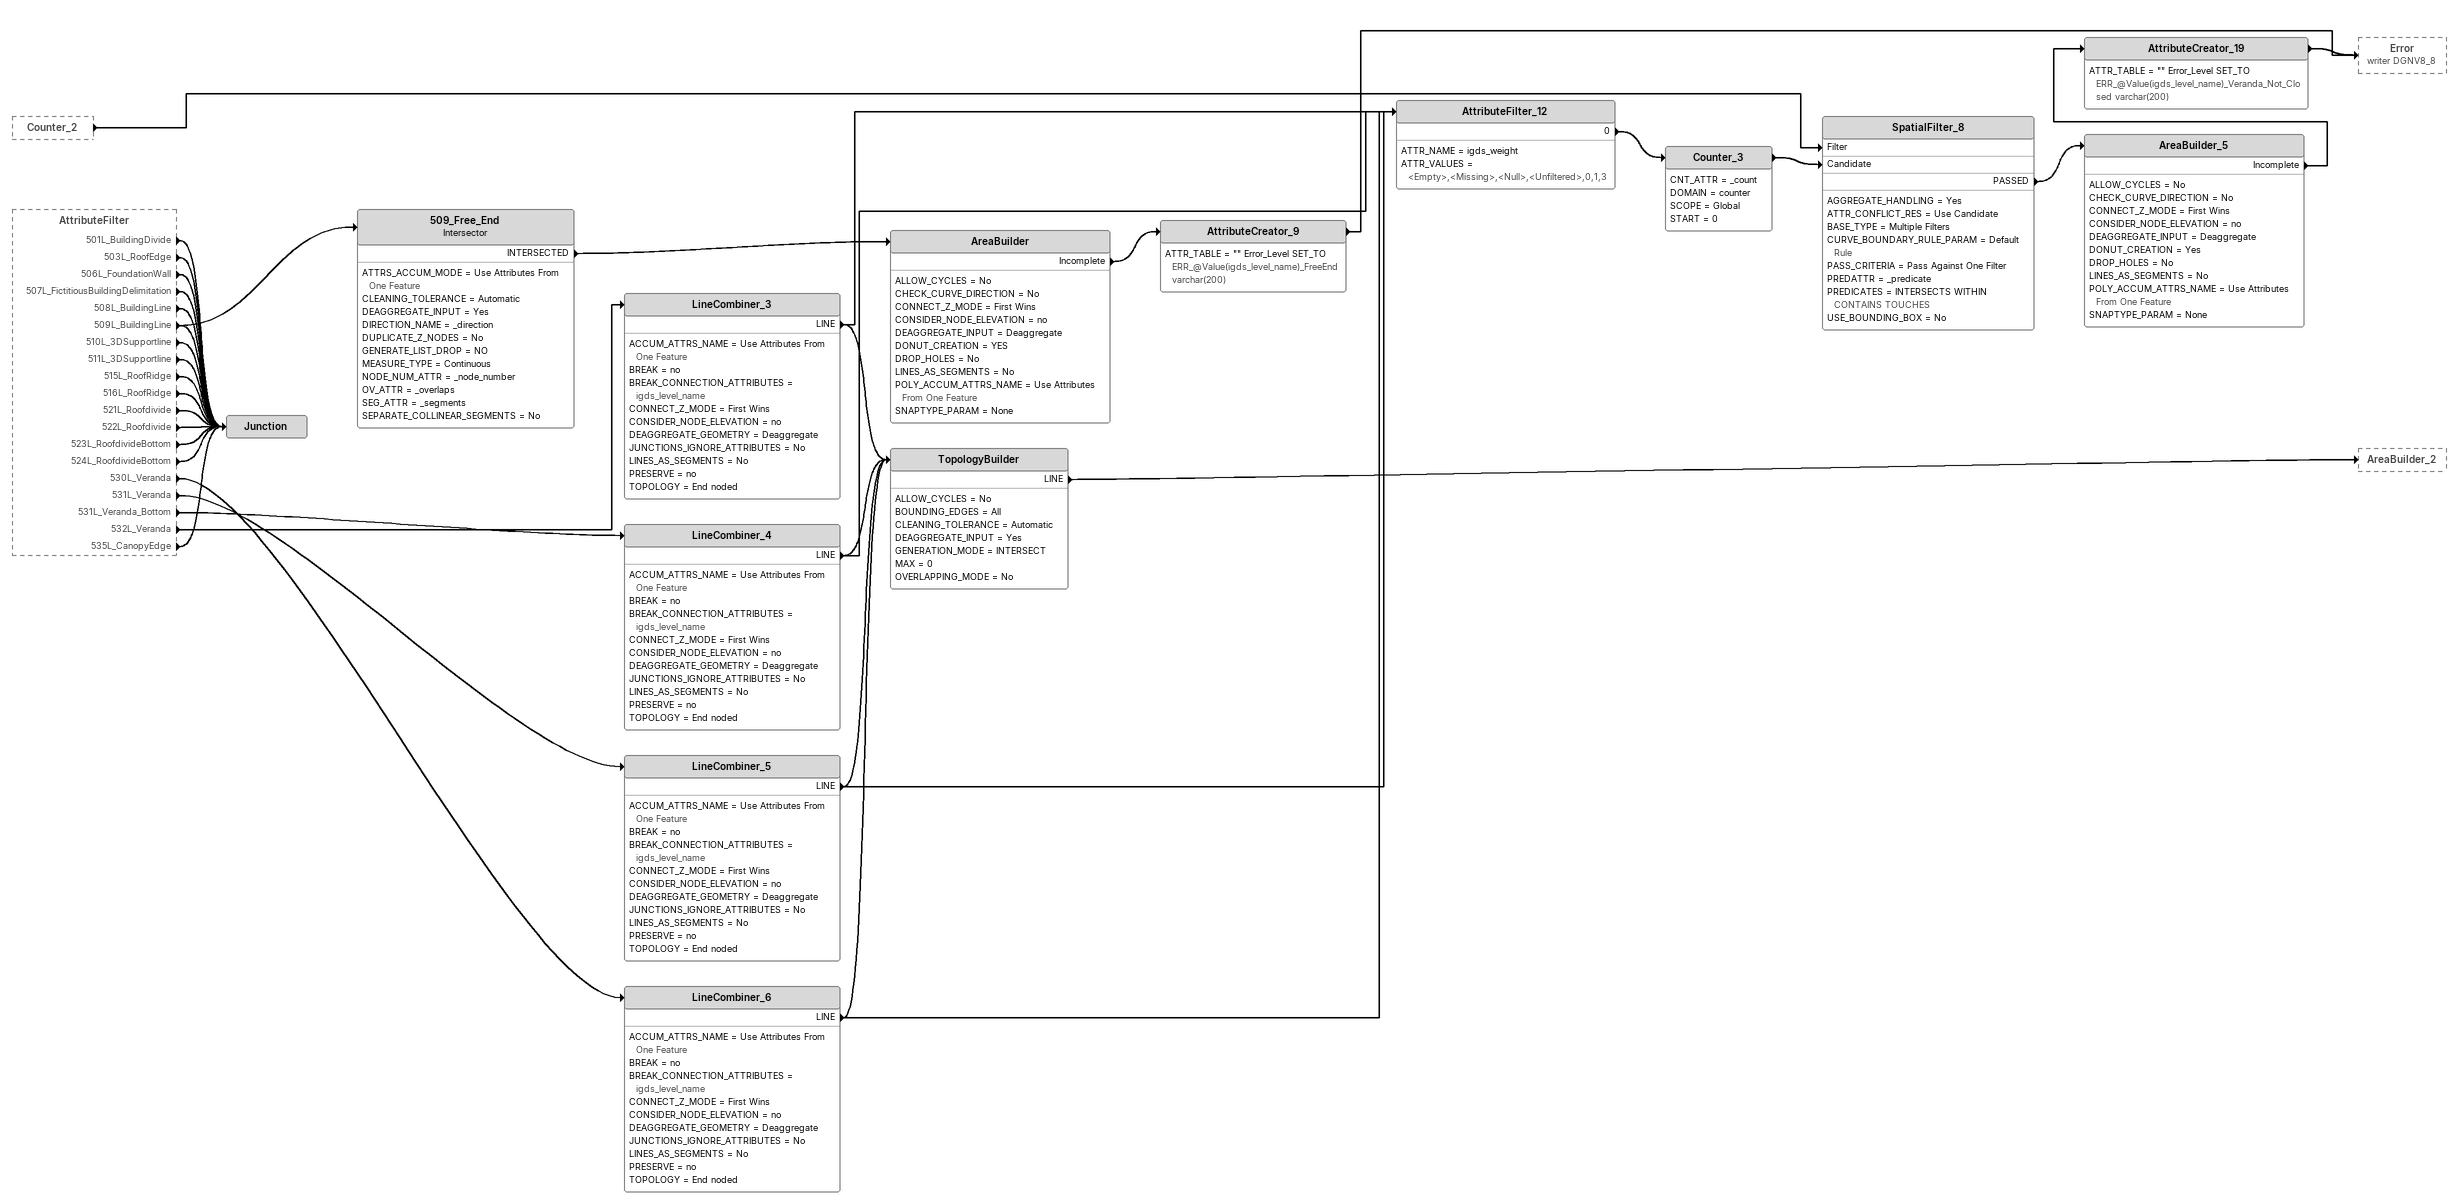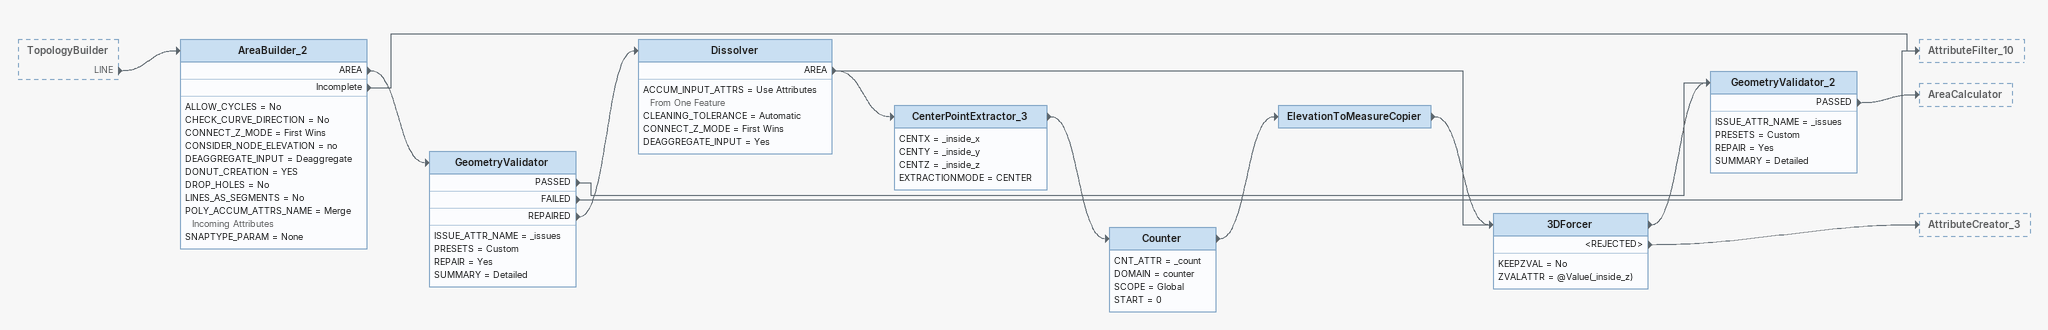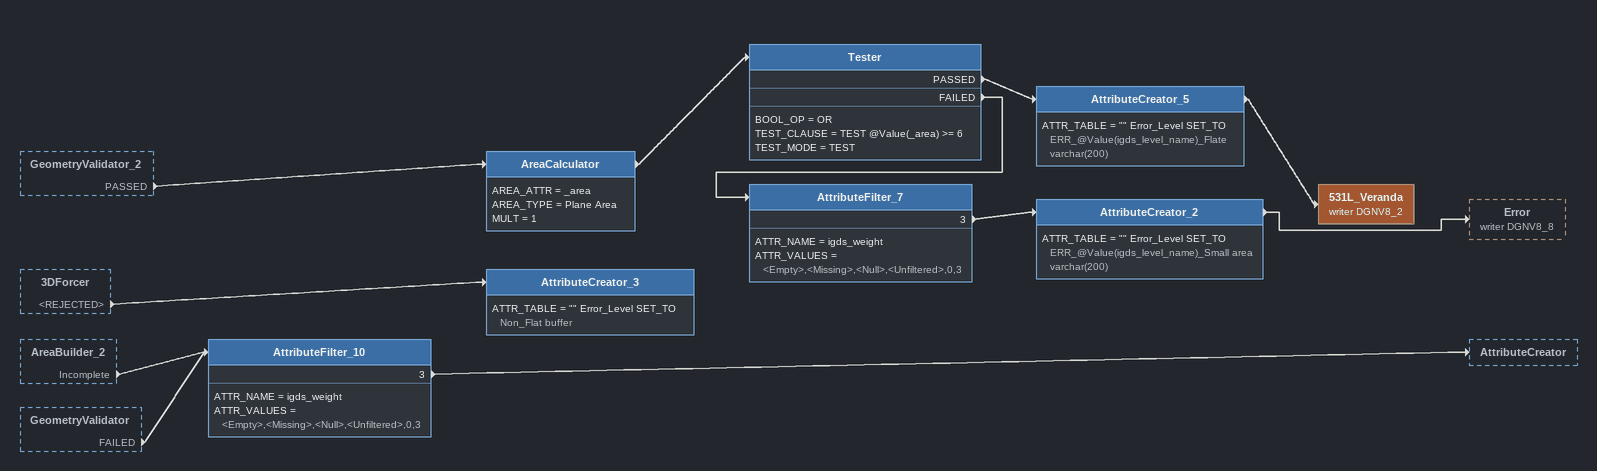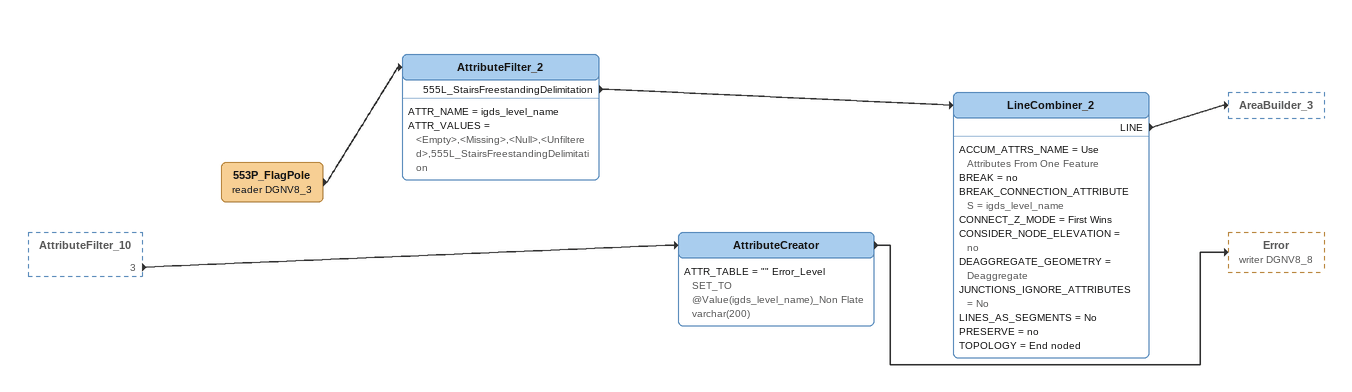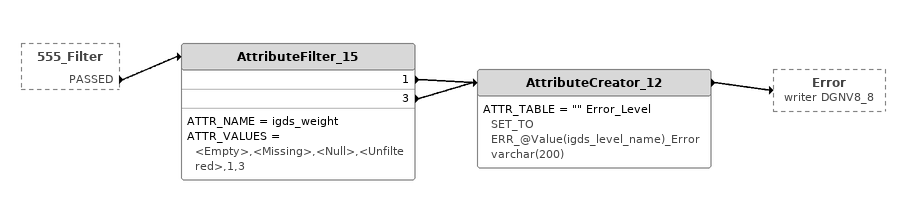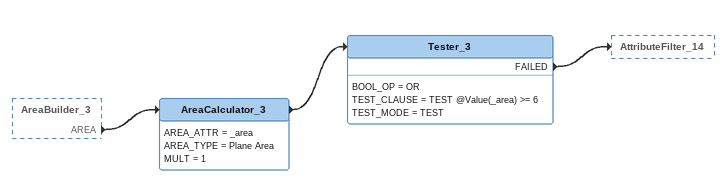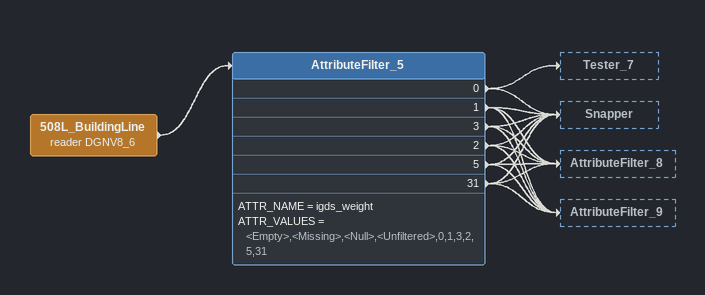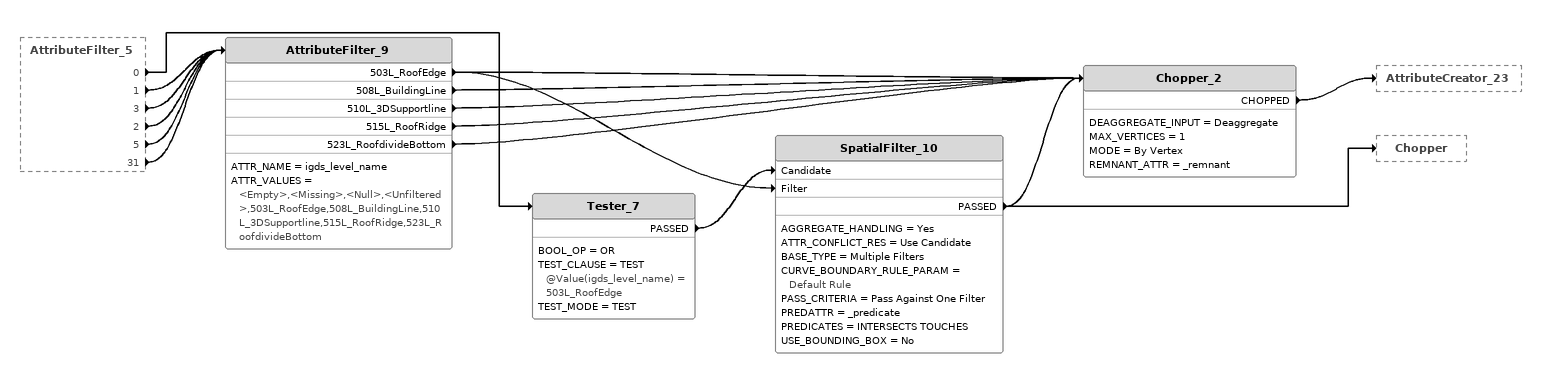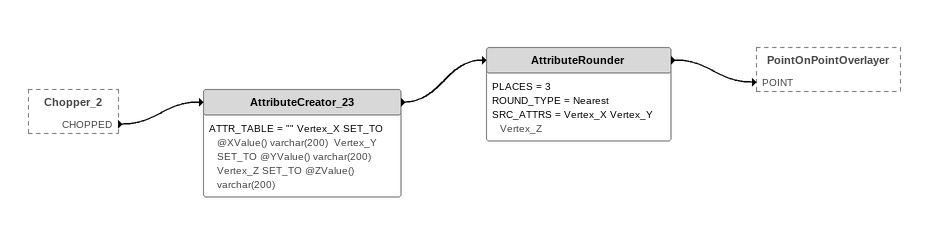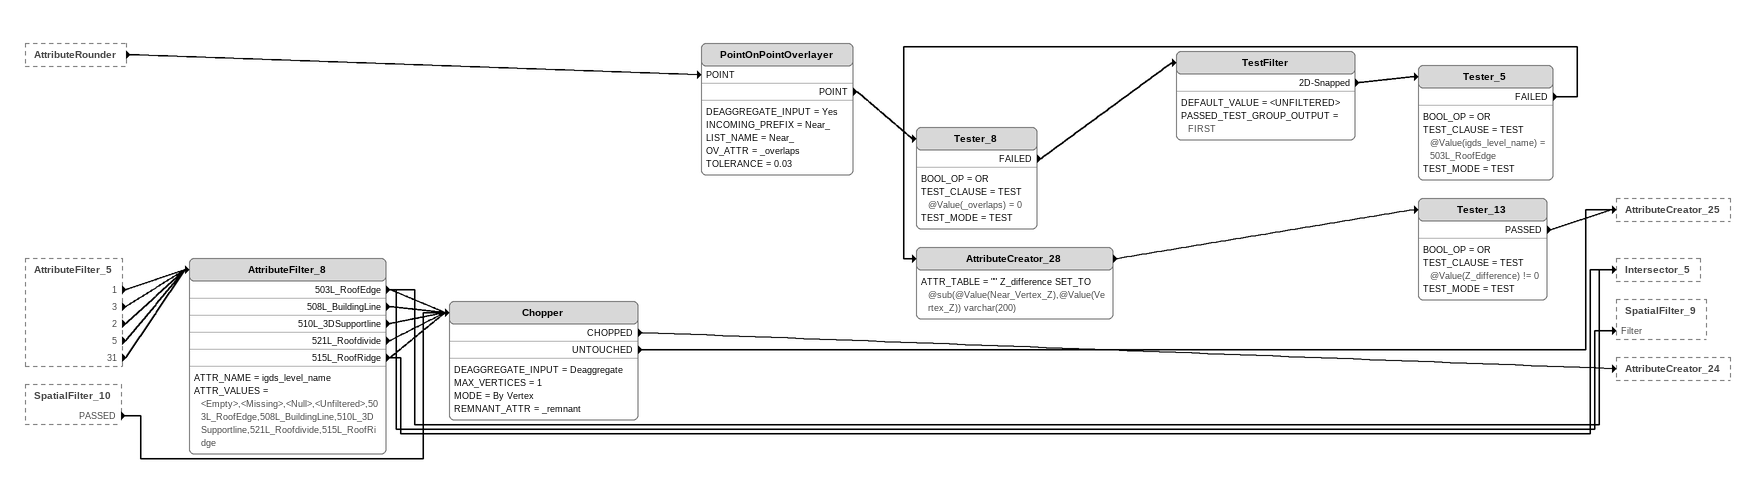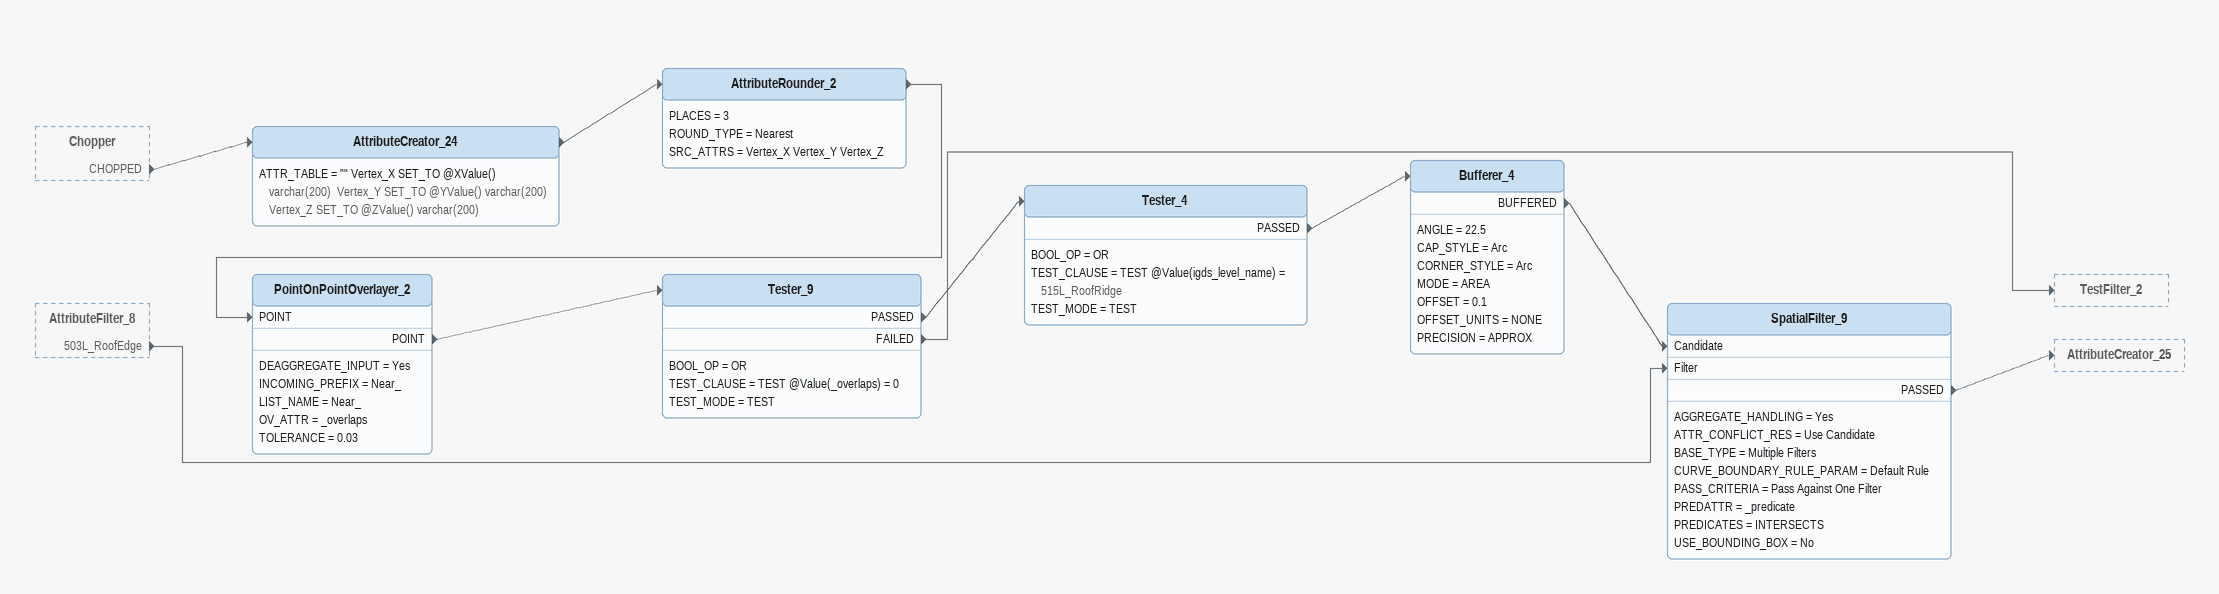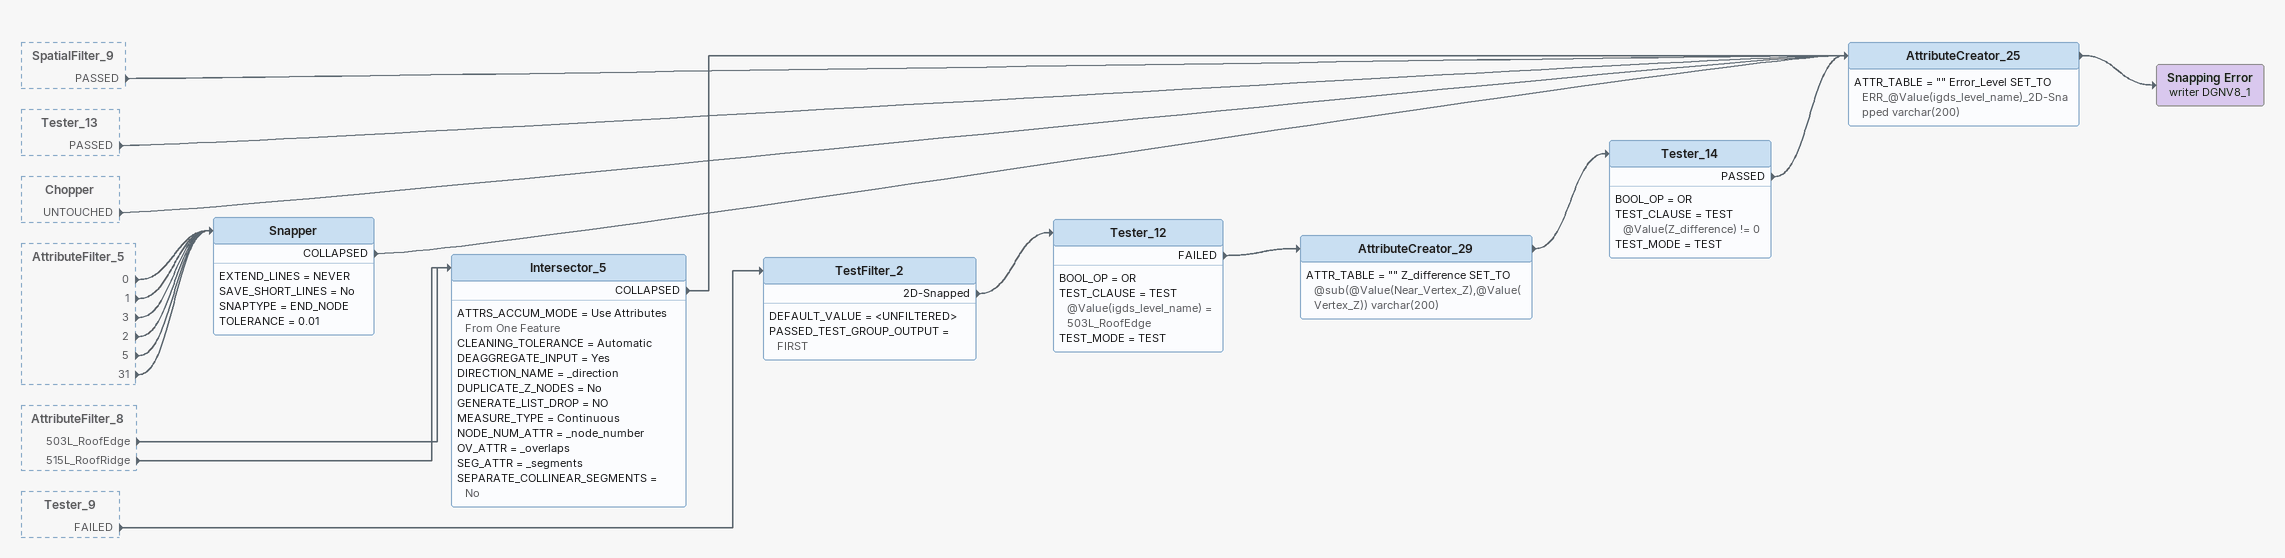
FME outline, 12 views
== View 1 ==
Counter_2 [outside]
    -> SpatialFilter_8 [Filter]
AttributeFilter [outside]
    501L_BuildingDivide -> Junction
    503L_RoofEdge -> Junction
    506L_FoundationWall -> Junction
    507L_FictitiousBuildingDelimitation -> Junction
    508L_BuildingLine -> Junction
    509L_BuildingLine -> 509_Free_End
    509L_BuildingLine -> Junction
    510L_3DSupportline -> Junction
    511L_3DSupportline -> Junction
    515L_RoofRidge -> Junction
    516L_RoofRidge -> Junction
    521L_Roofdivide -> Junction
    522L_Roofdivide -> Junction
    523L_RoofdivideBottom -> Junction
    524L_RoofdivideBottom -> Junction
    530L_Veranda -> LineCombiner_6
    531L_Veranda -> LineCombiner_5
    531L_Veranda_Bottom -> LineCombiner_4
    532L_Veranda -> LineCombiner_3
    535L_CanopyEdge -> Junction
509_Free_End: Intersector
    ATTRS_ACCUM_MODE = Use Attributes From One Feature
    CLEANING_TOLERANCE = Automatic
    DEAGGREGATE_INPUT = Yes
    DIRECTION_NAME = _direction
    DUPLICATE_Z_NODES = No
    GENERATE_LIST_DROP = NO
    MEASURE_TYPE = Continuous
    NODE_NUM_ATTR = _node_number
    OV_ATTR = _overlaps
    SEG_ATTR = _segments
    SEPARATE_COLLINEAR_SEGMENTS = No
    INTERSECTED -> AreaBuilder
AreaBuilder
    ALLOW_CYCLES = No
    CHECK_CURVE_DIRECTION = No
    CONNECT_Z_MODE = First Wins
    CONSIDER_NODE_ELEVATION = no
    DEAGGREGATE_INPUT = Deaggregate
    DONUT_CREATION = YES
    DROP_HOLES = No
    LINES_AS_SEGMENTS = No
    POLY_ACCUM_ATTRS_NAME = Use Attributes From One Feature
    SNAPTYPE_PARAM = None
    Incomplete -> AttributeCreator_9
AttributeCreator_9
    ATTR_TABLE = "" Error_Level SET_TO ERR_@Value(igds_level_name)_FreeEnd varchar(200)
    -> Error (writer DGNV8_8)
LineCombiner_3
    ACCUM_ATTRS_NAME = Use Attributes From One Feature
    BREAK = no
    BREAK_CONNECTION_ATTRIBUTES = igds_level_name
    CONNECT_Z_MODE = First Wins
    CONSIDER_NODE_ELEVATION = no
    DEAGGREGATE_GEOMETRY = Deaggregate
    JUNCTIONS_IGNORE_ATTRIBUTES = No
    LINES_AS_SEGMENTS = No
    PRESERVE = no
    TOPOLOGY = End noded
    LINE -> TopologyBuilder
    LINE -> AttributeFilter_12
LineCombiner_4
    ACCUM_ATTRS_NAME = Use Attributes From One Feature
    BREAK = no
    BREAK_CONNECTION_ATTRIBUTES = igds_level_name
    CONNECT_Z_MODE = First Wins
    CONSIDER_NODE_ELEVATION = no
    DEAGGREGATE_GEOMETRY = Deaggregate
    JUNCTIONS_IGNORE_ATTRIBUTES = No
    LINES_AS_SEGMENTS = No
    PRESERVE = no
    TOPOLOGY = End noded
    LINE -> TopologyBuilder
    LINE -> AttributeFilter_12
LineCombiner_5
    ACCUM_ATTRS_NAME = Use Attributes From One Feature
    BREAK = no
    BREAK_CONNECTION_ATTRIBUTES = igds_level_name
    CONNECT_Z_MODE = First Wins
    CONSIDER_NODE_ELEVATION = no
    DEAGGREGATE_GEOMETRY = Deaggregate
    JUNCTIONS_IGNORE_ATTRIBUTES = No
    LINES_AS_SEGMENTS = No
    PRESERVE = no
    TOPOLOGY = End noded
    LINE -> TopologyBuilder
    LINE -> AttributeFilter_12
Junction
LineCombiner_6
    ACCUM_ATTRS_NAME = Use Attributes From One Feature
    BREAK = no
    BREAK_CONNECTION_ATTRIBUTES = igds_level_name
    CONNECT_Z_MODE = First Wins
    CONSIDER_NODE_ELEVATION = no
    DEAGGREGATE_GEOMETRY = Deaggregate
    JUNCTIONS_IGNORE_ATTRIBUTES = No
    LINES_AS_SEGMENTS = No
    PRESERVE = no
    TOPOLOGY = End noded
    LINE -> TopologyBuilder
    LINE -> AttributeFilter_12
AttributeFilter_12
    ATTR_NAME = igds_weight
    ATTR_VALUES = <Empty>,<Missing>,<Null>,<Unfiltered>,0,1,3
    0 -> Counter_3
Counter_3
    CNT_ATTR = _count
    DOMAIN = counter
    SCOPE = Global
    START = 0
    -> SpatialFilter_8 [Candidate]
SpatialFilter_8
    AGGREGATE_HANDLING = Yes
    ATTR_CONFLICT_RES = Use Candidate
    BASE_TYPE = Multiple Filters
    CURVE_BOUNDARY_RULE_PARAM = Default Rule
    PASS_CRITERIA = Pass Against One Filter
    PREDATTR = _predicate
    PREDICATES = INTERSECTS WITHIN CONTAINS TOUCHES
    USE_BOUNDING_BOX = No
    PASSED -> AreaBuilder_5
AreaBuilder_5
    ALLOW_CYCLES = No
    CHECK_CURVE_DIRECTION = No
    CONNECT_Z_MODE = First Wins
    CONSIDER_NODE_ELEVATION = no
    DEAGGREGATE_INPUT = Deaggregate
    DONUT_CREATION = Yes
    DROP_HOLES = No
    LINES_AS_SEGMENTS = No
    POLY_ACCUM_ATTRS_NAME = Use Attributes From One Feature
    SNAPTYPE_PARAM = None
    Incomplete -> AttributeCreator_19
AttributeCreator_19
    ATTR_TABLE = "" Error_Level SET_TO ERR_@Value(igds_level_name)_Veranda_Not_Closed varchar(200)
    -> Error (writer DGNV8_8)
TopologyBuilder
    ALLOW_CYCLES = No
    BOUNDING_EDGES = All
    CLEANING_TOLERANCE = Automatic
    DEAGGREGATE_INPUT = Yes
    GENERATION_MODE = INTERSECT
    MAX = 0
    OVERLAPPING_MODE = No
    LINE -> AreaBuilder_2

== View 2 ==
TopologyBuilder [outside]
    LINE -> AreaBuilder_2
AreaBuilder_2
    ALLOW_CYCLES = No
    CHECK_CURVE_DIRECTION = No
    CONNECT_Z_MODE = First Wins
    CONSIDER_NODE_ELEVATION = no
    DEAGGREGATE_INPUT = Deaggregate
    DONUT_CREATION = YES
    DROP_HOLES = No
    LINES_AS_SEGMENTS = No
    POLY_ACCUM_ATTRS_NAME = Merge Incoming Attributes
    SNAPTYPE_PARAM = None
    AREA -> GeometryValidator
    Incomplete -> AttributeFilter_10
GeometryValidator
    ISSUE_ATTR_NAME = _issues
    PRESETS = Custom
    REPAIR = Yes
    SUMMARY = Detailed
    PASSED -> GeometryValidator_2
    FAILED -> AttributeFilter_10
    REPAIRED -> Dissolver
Dissolver
    ACCUM_INPUT_ATTRS = Use Attributes From One Feature
    CLEANING_TOLERANCE = Automatic
    CONNECT_Z_MODE = First Wins
    DEAGGREGATE_INPUT = Yes
    AREA -> CenterPointExtractor_3
    AREA -> 3DForcer
CenterPointExtractor_3
    CENTX = _inside_x
    CENTY = _inside_y
    CENTZ = _inside_z
    EXTRACTIONMODE = CENTER
    -> Counter
Counter
    CNT_ATTR = _count
    DOMAIN = counter
    SCOPE = Global
    START = 0
    -> ElevationToMeasureCopier
ElevationToMeasureCopier
    -> 3DForcer
3DForcer
    KEEPZVAL = No
    ZVALATTR = @Value(_inside_z)
    -> GeometryValidator_2
    <REJECTED> -> AttributeCreator_3
GeometryValidator_2
    ISSUE_ATTR_NAME = _issues
    PRESETS = Custom
    REPAIR = Yes
    SUMMARY = Detailed
    PASSED -> AreaCalculator

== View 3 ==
GeometryValidator_2 [outside]
    PASSED -> AreaCalculator
3DForcer [outside]
    <REJECTED> -> AttributeCreator_3
AreaBuilder_2 [outside]
    Incomplete -> AttributeFilter_10
GeometryValidator [outside]
    FAILED -> AttributeFilter_10
AreaCalculator
    AREA_ATTR = _area
    AREA_TYPE = Plane Area
    MULT = 1
    -> Tester
Tester
    BOOL_OP = OR
    TEST_CLAUSE = TEST @Value(_area) >= 6
    TEST_MODE = TEST
    PASSED -> AttributeCreator_5
    FAILED -> AttributeFilter_7
AttributeCreator_5
    ATTR_TABLE = "" Error_Level SET_TO ERR_@Value(igds_level_name)_Flate varchar(200)
    -> 531L_Veranda (writer DGNV8_2)
531L_Veranda (writer DGNV8_2)
AttributeFilter_7
    ATTR_NAME = igds_weight
    ATTR_VALUES = <Empty>,<Missing>,<Null>,<Unfiltered>,0,3
    3 -> AttributeCreator_2
AttributeCreator_2
    ATTR_TABLE = "" Error_Level SET_TO ERR_@Value(igds_level_name)_Small area varchar(200)
    -> Error (writer DGNV8_8)
AttributeCreator_3
    ATTR_TABLE = "" Error_Level SET_TO Non_Flat buffer
AttributeFilter_10
    ATTR_NAME = igds_weight
    ATTR_VALUES = <Empty>,<Missing>,<Null>,<Unfiltered>,0,3
    3 -> AttributeCreator

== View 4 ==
AttributeFilter_10 [outside]
    3 -> AttributeCreator
AttributeCreator
    ATTR_TABLE = "" Error_Level SET_TO @Value(igds_level_name)_Non Flate varchar(200)
    -> Error (writer DGNV8_8)
553P_FlagPole (reader DGNV8_3)
    -> AttributeFilter_2
AttributeFilter_2
    ATTR_NAME = igds_level_name
    ATTR_VALUES = <Empty>,<Missing>,<Null>,<Unfiltered>,555L_StairsFreestandingDelimitation
    555L_StairsFreestandingDelimitation -> LineCombiner_2
LineCombiner_2
    ACCUM_ATTRS_NAME = Use Attributes From One Feature
    BREAK = no
    BREAK_CONNECTION_ATTRIBUTES = igds_level_name
    CONNECT_Z_MODE = First Wins
    CONSIDER_NODE_ELEVATION = no
    DEAGGREGATE_GEOMETRY = Deaggregate
    JUNCTIONS_IGNORE_ATTRIBUTES = No
    LINES_AS_SEGMENTS = No
    PRESERVE = no
    TOPOLOGY = End noded
    LINE -> AreaBuilder_3

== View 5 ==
555_Filter [outside]
    PASSED -> AttributeFilter_15
AttributeFilter_15
    ATTR_NAME = igds_weight
    ATTR_VALUES = <Empty>,<Missing>,<Null>,<Unfiltered>,1,3
    1 -> AttributeCreator_12
    3 -> AttributeCreator_12
AttributeCreator_12
    ATTR_TABLE = "" Error_Level SET_TO ERR_@Value(igds_level_name)_Error varchar(200)
    -> Error (writer DGNV8_8)

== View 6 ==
AreaBuilder_3 [outside]
    AREA -> AreaCalculator_3
AreaCalculator_3
    AREA_ATTR = _area
    AREA_TYPE = Plane Area
    MULT = 1
    -> Tester_3
Tester_3
    BOOL_OP = OR
    TEST_CLAUSE = TEST @Value(_area) >= 6
    TEST_MODE = TEST
    FAILED -> AttributeFilter_14

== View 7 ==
508L_BuildingLine (reader DGNV8_6)
    -> AttributeFilter_5
AttributeFilter_5
    ATTR_NAME = igds_weight
    ATTR_VALUES = <Empty>,<Missing>,<Null>,<Unfiltered>,0,1,3,2,5,31
    0 -> Tester_7
    0 -> Snapper
    1 -> AttributeFilter_8
    1 -> AttributeFilter_9
    1 -> Snapper
    3 -> AttributeFilter_8
    3 -> AttributeFilter_9
    3 -> Snapper
    2 -> AttributeFilter_9
    2 -> AttributeFilter_8
    2 -> Snapper
    5 -> AttributeFilter_9
    5 -> AttributeFilter_8
    5 -> Snapper
    31 -> AttributeFilter_9
    31 -> AttributeFilter_8
    31 -> Snapper

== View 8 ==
AttributeFilter_5 [outside]
    0 -> Tester_7
    1 -> AttributeFilter_9
    3 -> AttributeFilter_9
    2 -> AttributeFilter_9
    5 -> AttributeFilter_9
    31 -> AttributeFilter_9
AttributeFilter_9
    ATTR_NAME = igds_level_name
    ATTR_VALUES = <Empty>,<Missing>,<Null>,<Unfiltered>,503L_RoofEdge,508L_BuildingLine,510L_3DSupportline,515L_RoofRidge,523L_RoofdivideBottom
    503L_RoofEdge -> SpatialFilter_10 [Filter]
    503L_RoofEdge -> Chopper_2
    508L_BuildingLine -> Chopper_2
    510L_3DSupportline -> Chopper_2
    515L_RoofRidge -> Chopper_2
    523L_RoofdivideBottom -> Chopper_2
Tester_7
    BOOL_OP = OR
    TEST_CLAUSE = TEST @Value(igds_level_name) = 503L_RoofEdge
    TEST_MODE = TEST
    PASSED -> SpatialFilter_10 [Candidate]
SpatialFilter_10
    AGGREGATE_HANDLING = Yes
    ATTR_CONFLICT_RES = Use Candidate
    BASE_TYPE = Multiple Filters
    CURVE_BOUNDARY_RULE_PARAM = Default Rule
    PASS_CRITERIA = Pass Against One Filter
    PREDATTR = _predicate
    PREDICATES = INTERSECTS TOUCHES
    USE_BOUNDING_BOX = No
    PASSED -> Chopper
    PASSED -> Chopper_2
Chopper_2
    DEAGGREGATE_INPUT = Deaggregate
    MAX_VERTICES = 1
    MODE = By Vertex
    REMNANT_ATTR = _remnant
    CHOPPED -> AttributeCreator_23

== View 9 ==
Chopper_2 [outside]
    CHOPPED -> AttributeCreator_23
AttributeCreator_23
    ATTR_TABLE = "" Vertex_X SET_TO @XValue() varchar(200)  Vertex_Y SET_TO @YValue() varchar(200)  Vertex_Z SET_TO @ZValue() varchar(200)
    -> AttributeRounder
AttributeRounder
    PLACES = 3
    ROUND_TYPE = Nearest
    SRC_ATTRS = Vertex_X Vertex_Y Vertex_Z
    -> PointOnPointOverlayer [POINT]

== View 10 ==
AttributeRounder [outside]
    -> PointOnPointOverlayer [POINT]
AttributeFilter_5 [outside]
    1 -> AttributeFilter_8
    3 -> AttributeFilter_8
    2 -> AttributeFilter_8
    5 -> AttributeFilter_8
    31 -> AttributeFilter_8
SpatialFilter_10 [outside]
    PASSED -> Chopper
PointOnPointOverlayer
    DEAGGREGATE_INPUT = Yes
    INCOMING_PREFIX = Near_
    LIST_NAME = Near_
    OV_ATTR = _overlaps
    TOLERANCE = 0.03
    POINT -> Tester_8
Tester_8
    BOOL_OP = OR
    TEST_CLAUSE = TEST @Value(_overlaps) = 0
    TEST_MODE = TEST
    FAILED -> TestFilter
TestFilter
    DEFAULT_VALUE = <UNFILTERED>
    PASSED_TEST_GROUP_OUTPUT = FIRST
    2D-Snapped -> Tester_5
Tester_5
    BOOL_OP = OR
    TEST_CLAUSE = TEST @Value(igds_level_name) = 503L_RoofEdge
    TEST_MODE = TEST
    FAILED -> AttributeCreator_28
AttributeCreator_28
    ATTR_TABLE = "" Z_difference SET_TO @sub(@Value(Near_Vertex_Z),@Value(Vertex_Z)) varchar(200)
    -> Tester_13
Tester_13
    BOOL_OP = OR
    TEST_CLAUSE = TEST @Value(Z_difference) != 0
    TEST_MODE = TEST
    PASSED -> AttributeCreator_25
AttributeFilter_8
    ATTR_NAME = igds_level_name
    ATTR_VALUES = <Empty>,<Missing>,<Null>,<Unfiltered>,503L_RoofEdge,508L_BuildingLine,510L_3DSupportline,521L_Roofdivide,515L_RoofRidge
    503L_RoofEdge -> Chopper
    503L_RoofEdge -> Intersector_5
    503L_RoofEdge -> SpatialFilter_9 [Filter]
    508L_BuildingLine -> Chopper
    510L_3DSupportline -> Chopper
    521L_Roofdivide -> Chopper
    515L_RoofRidge -> Chopper
    515L_RoofRidge -> Intersector_5
Chopper
    DEAGGREGATE_INPUT = Deaggregate
    MAX_VERTICES = 1
    MODE = By Vertex
    REMNANT_ATTR = _remnant
    CHOPPED -> AttributeCreator_24
    UNTOUCHED -> AttributeCreator_25

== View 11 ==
Chopper [outside]
    CHOPPED -> AttributeCreator_24
AttributeFilter_8 [outside]
    503L_RoofEdge -> SpatialFilter_9 [Filter]
AttributeCreator_24
    ATTR_TABLE = "" Vertex_X SET_TO @XValue() varchar(200)  Vertex_Y SET_TO @YValue() varchar(200)  Vertex_Z SET_TO @ZValue() varchar(200)
    -> AttributeRounder_2
AttributeRounder_2
    PLACES = 3
    ROUND_TYPE = Nearest
    SRC_ATTRS = Vertex_X Vertex_Y Vertex_Z
    -> PointOnPointOverlayer_2 [POINT]
PointOnPointOverlayer_2
    DEAGGREGATE_INPUT = Yes
    INCOMING_PREFIX = Near_
    LIST_NAME = Near_
    OV_ATTR = _overlaps
    TOLERANCE = 0.03
    POINT -> Tester_9
Tester_9
    BOOL_OP = OR
    TEST_CLAUSE = TEST @Value(_overlaps) = 0
    TEST_MODE = TEST
    PASSED -> Tester_4
    FAILED -> TestFilter_2
Tester_4
    BOOL_OP = OR
    TEST_CLAUSE = TEST @Value(igds_level_name) = 515L_RoofRidge
    TEST_MODE = TEST
    PASSED -> Bufferer_4
Bufferer_4
    ANGLE = 22.5
    CAP_STYLE = Arc
    CORNER_STYLE = Arc
    MODE = AREA
    OFFSET = 0.1
    OFFSET_UNITS = NONE
    PRECISION = APPROX
    BUFFERED -> SpatialFilter_9 [Candidate]
SpatialFilter_9
    AGGREGATE_HANDLING = Yes
    ATTR_CONFLICT_RES = Use Candidate
    BASE_TYPE = Multiple Filters
    CURVE_BOUNDARY_RULE_PARAM = Default Rule
    PASS_CRITERIA = Pass Against One Filter
    PREDATTR = _predicate
    PREDICATES = INTERSECTS
    USE_BOUNDING_BOX = No
    PASSED -> AttributeCreator_25

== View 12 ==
SpatialFilter_9 [outside]
    PASSED -> AttributeCreator_25
Tester_13 [outside]
    PASSED -> AttributeCreator_25
Chopper [outside]
    UNTOUCHED -> AttributeCreator_25
AttributeFilter_5 [outside]
    0 -> Snapper
    1 -> Snapper
    3 -> Snapper
    2 -> Snapper
    5 -> Snapper
    31 -> Snapper
AttributeFilter_8 [outside]
    503L_RoofEdge -> Intersector_5
    515L_RoofRidge -> Intersector_5
Tester_9 [outside]
    FAILED -> TestFilter_2
TestFilter_2
    DEFAULT_VALUE = <UNFILTERED>
    PASSED_TEST_GROUP_OUTPUT = FIRST
    2D-Snapped -> Tester_12
Tester_12
    BOOL_OP = OR
    TEST_CLAUSE = TEST @Value(igds_level_name) = 503L_RoofEdge
    TEST_MODE = TEST
    FAILED -> AttributeCreator_29
AttributeCreator_29
    ATTR_TABLE = "" Z_difference SET_TO @sub(@Value(Near_Vertex_Z),@Value(Vertex_Z)) varchar(200)
    -> Tester_14
Tester_14
    BOOL_OP = OR
    TEST_CLAUSE = TEST @Value(Z_difference) != 0
    TEST_MODE = TEST
    PASSED -> AttributeCreator_25
Intersector_5
    ATTRS_ACCUM_MODE = Use Attributes From One Feature
    CLEANING_TOLERANCE = Automatic
    DEAGGREGATE_INPUT = Yes
    DIRECTION_NAME = _direction
    DUPLICATE_Z_NODES = No
    GENERATE_LIST_DROP = NO
    MEASURE_TYPE = Continuous
    NODE_NUM_ATTR = _node_number
    OV_ATTR = _overlaps
    SEG_ATTR = _segments
    SEPARATE_COLLINEAR_SEGMENTS = No
    COLLAPSED -> AttributeCreator_25
Snapper
    EXTEND_LINES = NEVER
    SAVE_SHORT_LINES = No
    SNAPTYPE = END_NODE
    TOLERANCE = 0.01
    COLLAPSED -> AttributeCreator_25
AttributeCreator_25
    ATTR_TABLE = "" Error_Level SET_TO ERR_@Value(igds_level_name)_2D-Snapped varchar(200)
    -> Snapping Error (writer DGNV8_1)
Snapping Error (writer DGNV8_1)
